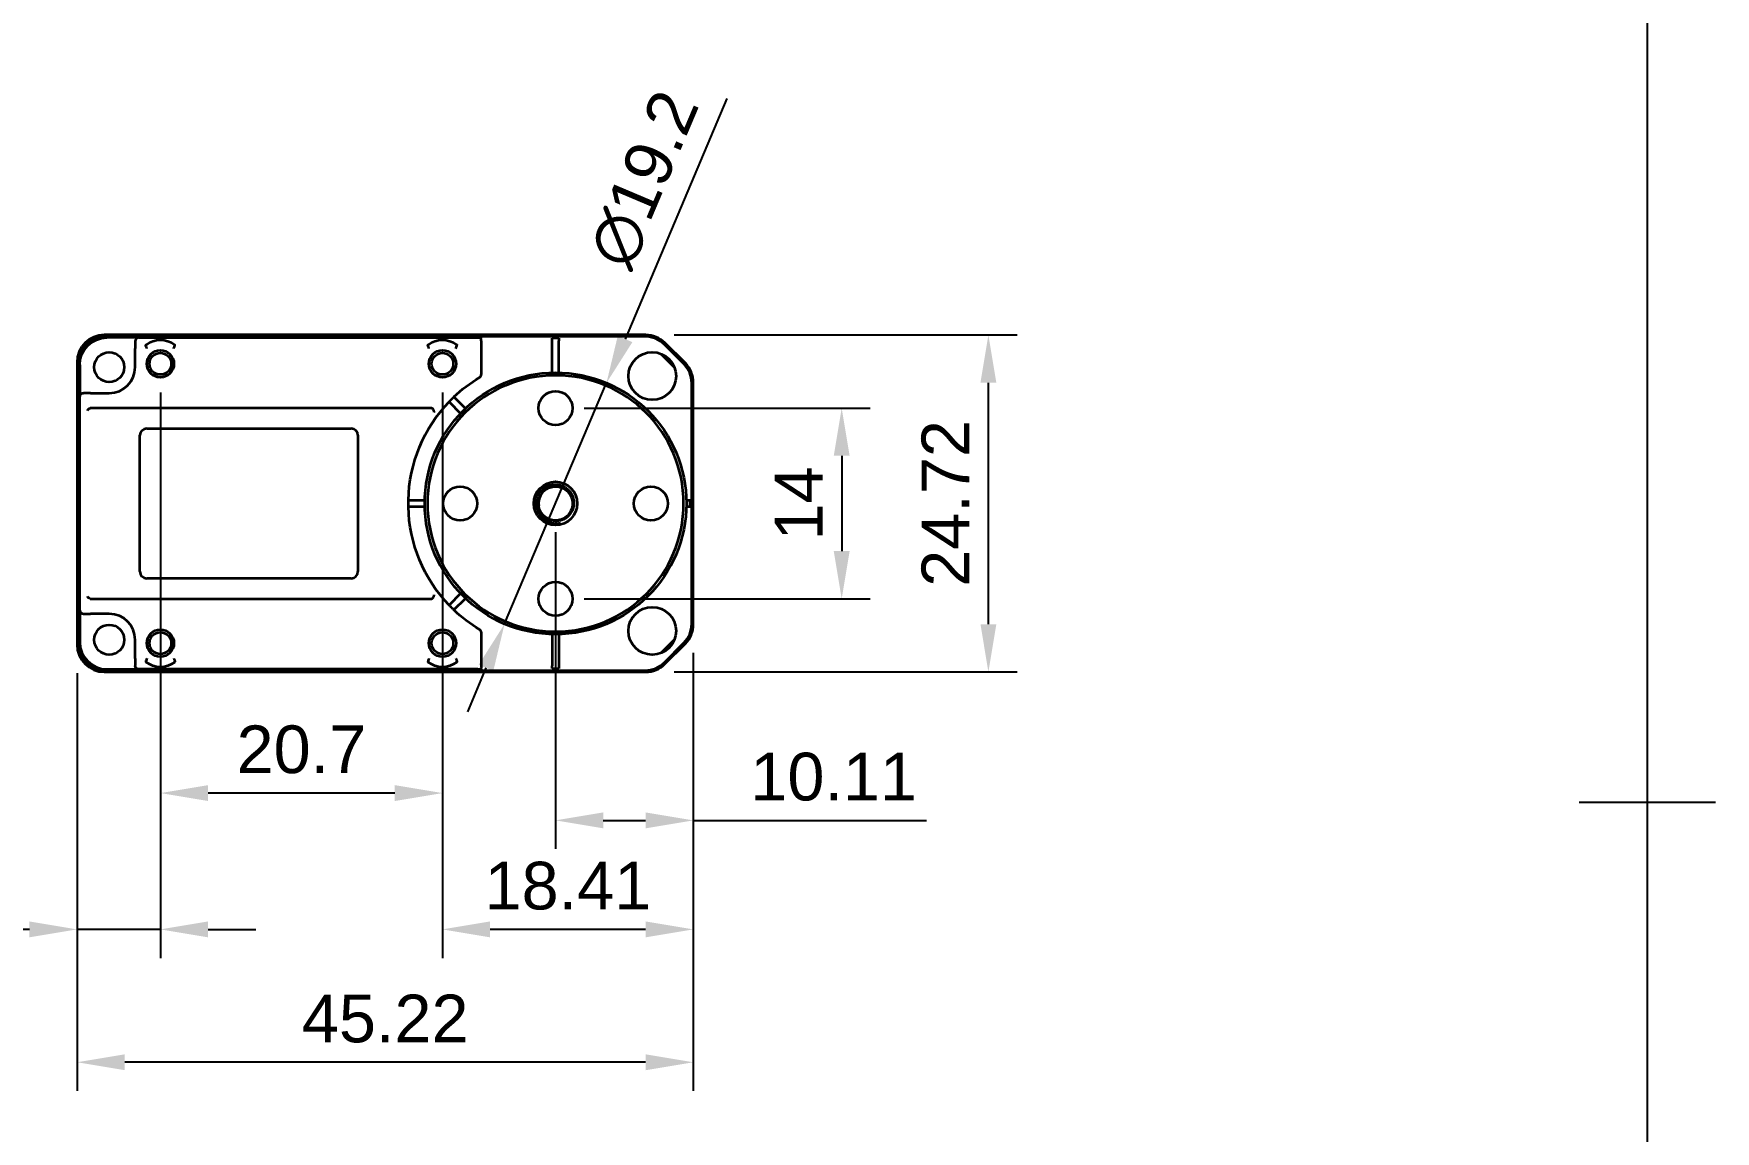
# Model space of a CAD drawing. Header units: millimetres. Extents: x 0 to 210, y 0 to 297.
# Drawn here: x 81.6 to 205, y 124.4 to 204.9 of the extents above; entities that cross this region are included whole.
import ezdxf

# ---------------------------------------------------------------- set-up
doc = ezdxf.new("R2010")
doc.units = ezdxf.units.MM
doc.header["$LTSCALE"] = 0.75
for name, color, linetype, lineweight in [('Border', 7, 'Continuous', 25), ('Dimensions', 7, 'Continuous', 18), ('可见', 7, 'Continuous', 35)]:
    doc.layers.add(name, color=color, linetype=linetype, lineweight=lineweight)
doc.styles.get("Standard").update_dxf_attribs({"font": 'arial.ttf'})
doc.dimstyles.new('ISO-25', dxfattribs={"dimtxt": 3.5, "dimasz": 3.5, "dimexe": 2.1, "dimexo": 2.1, "dimgap": 1.4, "dimtad": 1, "dimzin": 12, "dimdsep": 46, "dimtxsty": 'Standard', "dimcen": 0, "dimclrd": 256, "dimclre": 256, "dimclrt": 256, "dimazin": 3, "dimtp": 0.1, "dimtm": 0.1, "dimtfac": 0.714286, "dimtmove": 0, "dimatfit": 3, "dimfxl": 1, "dimtzin": 12, "dimarcsym": 0})

# ---------------------------------------------------------------- blocks, each defined once
blk = doc.blocks.new('ISO_A4(P)_SHEET')
at = {"layer": 'Border'}
for p, q in [((200, 287), (200, 10)), ((205, 148.5), (195, 148.5))]:
    blk.add_line(p, q, dxfattribs=at)
blk = doc.blocks.new('*D33')
at = {"layer": 'Defpoints', "color": 0, "transparency": 16777216}
for p in [(119.884005, 170.444142), (129.995709, 161.576268), (129.995709, 147.191741)]:
    blk.add_point(p, dxfattribs=at)
at = {"layer": 'Dimensions', "lineweight": -2, "transparency": 16777216}
for p, q in [((119.884005, 168.344142), (119.884005, 145.091741)), ((129.995709, 159.476268), (129.995709, 145.091741)), ((123.384005, 147.191741), (126.495709, 147.191741)), ((129.995709, 147.191741), (147.101302, 147.191741))]:
    blk.add_line(p, q, dxfattribs=at)
at = {"layer": 'Dimensions', "transparency": 16777216}
for points in [[(123.384005, 147.775074), (123.384005, 146.608407), (119.884005, 147.191741)], [(126.495709, 147.775074), (126.495709, 146.608407), (129.995709, 147.191741)]]:
    blk.add_solid(points, dxfattribs=at)
at = {"layer": 'Dimensions', "transparency": 16777216, "insert": (140.298505, 150.378746), "char_height": 3.5, "attachment_point": 5}
blk.add_mtext('10.11', dxfattribs=at)
blk = doc.blocks.new('*D34')
at = {"layer": 'Defpoints', "color": 0, "transparency": 16777216}
for p in [(129.995709, 161.576268), (111.584005, 160.194142), (111.584005, 139.194142)]:
    blk.add_point(p, dxfattribs=at)
at = {"layer": 'Dimensions', "lineweight": -2, "transparency": 16777216}
for p, q in [((129.995709, 159.476268), (129.995709, 137.094142)), ((111.584005, 158.094142), (111.584005, 137.094142)), ((126.495709, 139.194142), (115.084005, 139.194142))]:
    blk.add_line(p, q, dxfattribs=at)
at = {"layer": 'Dimensions', "transparency": 16777216}
for points in [[(115.084005, 139.777475), (115.084005, 138.610808), (111.584005, 139.194142)], [(126.495709, 139.777475), (126.495709, 138.610808), (129.995709, 139.194142)]]:
    blk.add_solid(points, dxfattribs=at)
at = {"layer": 'Dimensions', "transparency": 16777216, "insert": (120.789857, 142.381147), "char_height": 3.5, "attachment_point": 5}
blk.add_mtext('18.41', dxfattribs=at)
blk = doc.blocks.new('*D35')
at = {"layer": 'Defpoints', "color": 0, "transparency": 16777216}
for p in [(90.884005, 180.694142), (111.584005, 180.694142), (90.884005, 149.194142)]:
    blk.add_point(p, dxfattribs=at)
at = {"layer": 'Dimensions', "lineweight": -2, "transparency": 16777216}
for p, q in [((90.884005, 178.594142), (90.884005, 147.094142)), ((111.584005, 178.594142), (111.584005, 147.094142)), ((108.084005, 149.194142), (94.384005, 149.194142))]:
    blk.add_line(p, q, dxfattribs=at)
at = {"layer": 'Dimensions', "transparency": 16777216}
for points in [[(94.384005, 149.777475), (94.384005, 148.610808), (90.884005, 149.194142)], [(108.084005, 149.777475), (108.084005, 148.610808), (111.584005, 149.194142)]]:
    blk.add_solid(points, dxfattribs=at)
at = {"layer": 'Dimensions', "transparency": 16777216, "insert": (101.234005, 152.381147), "char_height": 3.5, "attachment_point": 5}
blk.add_mtext('20.7', dxfattribs=at)
blk = doc.blocks.new('*D36')
at = {"layer": 'Defpoints', "color": 0, "transparency": 16777216}
for p in [(129.995709, 161.576268), (84.772301, 160.082362), (84.772301, 129.444741)]:
    blk.add_point(p, dxfattribs=at)
at = {"layer": 'Dimensions', "lineweight": -2, "transparency": 16777216}
for p, q in [((129.995709, 159.476268), (129.995709, 127.344741)), ((84.772301, 157.982362), (84.772301, 127.344741)), ((126.495709, 129.444741), (88.272301, 129.444741))]:
    blk.add_line(p, q, dxfattribs=at)
at = {"layer": 'Dimensions', "transparency": 16777216}
for points in [[(88.272301, 130.028074), (88.272301, 128.861407), (84.772301, 129.444741)], [(126.495709, 130.028074), (126.495709, 128.861407), (129.995709, 129.444741)]]:
    blk.add_solid(points, dxfattribs=at)
at = {"layer": 'Dimensions', "transparency": 16777216, "insert": (107.384005, 132.631746), "char_height": 3.5, "attachment_point": 5}
blk.add_mtext('45.22', dxfattribs=at)
blk = doc.blocks.new('*D37')
at = {"layer": 'Defpoints', "color": 0, "transparency": 16777216}
for p in [(84.772301, 160.082362), (90.884005, 160.194142), (84.772301, 139.194142)]:
    blk.add_point(p, dxfattribs=at)
at = {"layer": 'Dimensions', "lineweight": -2, "transparency": 16777216}
for p, q in [((84.772301, 157.982362), (84.772301, 137.094142)), ((90.884005, 158.094142), (90.884005, 137.094142)), ((81.272301, 139.194142), (66.537444, 139.194142)), ((90.884005, 139.194142), (84.772301, 139.194142)), ((94.384005, 139.194142), (97.884005, 139.194142))]:
    blk.add_line(p, q, dxfattribs=at)
at = {"layer": 'Dimensions', "transparency": 16777216}
for points in [[(81.272301, 139.777475), (81.272301, 138.610808), (84.772301, 139.194142)], [(94.384005, 139.777475), (94.384005, 138.610808), (90.884005, 139.194142)]]:
    blk.add_solid(points, dxfattribs=at)
at = {"layer": 'Dimensions', "transparency": 16777216, "insert": (72.154872, 142.381147), "char_height": 3.5, "attachment_point": 5}
blk.add_mtext('6.11', dxfattribs=at)
blk = doc.blocks.new('*D38')
at = {"layer": 'Defpoints', "color": 0, "transparency": 16777216}
for p in [(126.501878, 182.805846), (151.651171, 182.805846), (126.501878, 158.082438)]:
    blk.add_point(p, dxfattribs=at)
at = {"layer": 'Dimensions', "lineweight": -2, "transparency": 16777216}
for p, q in [((128.601878, 182.805846), (153.751171, 182.805846)), ((151.651171, 161.582438), (151.651171, 179.305846)), ((128.601878, 158.082438), (153.751171, 158.082438))]:
    blk.add_line(p, q, dxfattribs=at)
at = {"layer": 'Dimensions', "transparency": 16777216}
for points in [[(151.067837, 179.305846), (152.234504, 179.305846), (151.651171, 182.805846)], [(151.067837, 161.582438), (152.234504, 161.582438), (151.651171, 158.082438)]]:
    blk.add_solid(points, dxfattribs=at)
at = {"layer": 'Dimensions', "transparency": 16777216, "insert": (148.494008, 170.444142), "char_height": 3.5, "attachment_point": 5, "rotation": 90}
blk.add_mtext('24.72', dxfattribs=at)
blk = doc.blocks.new('*D41')
at = {"layer": 'Defpoints', "color": 0, "transparency": 16777216}
for p in [(119.884005, 177.444144), (119.884005, 163.44414), (140.884005, 163.44414)]:
    blk.add_point(p, dxfattribs=at)
at = {"layer": 'Dimensions', "lineweight": -2, "transparency": 16777216}
for p, q in [((121.984005, 177.444144), (142.984005, 177.444144)), ((140.884005, 173.944144), (140.884005, 166.94414)), ((121.984005, 163.44414), (142.984005, 163.44414))]:
    blk.add_line(p, q, dxfattribs=at)
at = {"layer": 'Dimensions', "transparency": 16777216}
for points in [[(140.300671, 173.944144), (141.467338, 173.944144), (140.884005, 177.444144)], [(140.300671, 166.94414), (141.467338, 166.94414), (140.884005, 163.44414)]]:
    blk.add_solid(points, dxfattribs=at)
at = {"layer": 'Dimensions', "transparency": 16777216, "insert": (137.726842, 170.444142), "char_height": 3.5, "attachment_point": 5, "rotation": 90}
blk.add_mtext('14', dxfattribs=at)
blk = doc.blocks.new('*D42')
at = {"layer": 'Defpoints', "color": 0, "transparency": 16777216}
for p in [(123.6238, 179.285744), (116.14421, 161.602539)]:
    blk.add_point(p, dxfattribs=at)
at = {"layer": 'Dimensions', "lineweight": -2, "transparency": 16777216}
for p, q in [((132.452667, 200.158902), (124.987267, 182.509245)), ((116.14421, 161.602539), (123.6238, 179.285744)), ((114.780743, 158.379038), (113.417276, 155.155538))]:
    blk.add_line(p, q, dxfattribs=at)
at = {"layer": 'Dimensions', "transparency": 16777216}
for points in [[(124.450017, 182.73649), (125.524517, 182.282001), (123.6238, 179.285744)], [(114.243493, 158.606283), (115.317993, 158.151794), (116.14421, 161.602539)]]:
    blk.add_solid(points, dxfattribs=at)
at = {"layer": 'Dimensions', "transparency": 16777216, "insert": (126.376315, 194.225492), "char_height": 3.5, "attachment_point": 5, "rotation": 67.07274606}
blk.add_mtext('∅19.2', dxfattribs=at)

msp = doc.modelspace()

# ---------------------------------------------------------------- linework, layer by layer
at = {"layer": '可见', "extrusion": (0, 1, 0)}
for p, q in [((126.502, 182.806, -4.7), (86.772, 182.806, -4.7)), ((126.456, 182.694, 8.2), (86.884, 182.694, 8.2)), ((89.279, 182.61, 14.2), (86.968, 182.61, 14.2)), ((89.034, 182.34, 14.2), (89.034, 181.822, 15.45)), ((89.034, 180.444, 15.45), (89.034, 181.822, 15.45)), ((89.282, 182.61, 14.2), (114.192, 182.61, 14.2)), ((114.423, 182.364, 14.2), (114.423, 179.9, 14.2)), ((120.134, 182.564, 14.1), (119.634, 182.564, 14.1)), ((119.634, 180.041, 14.2), (119.634, 182.364, 14.2)), ((120.134, 180.041, 14.2), (120.134, 182.364, 14.2)), ((127.606, 181.43, 14.1), (128.62, 180.416, 14.1)), ((129.298, 180.68, 8.2), (127.87, 182.108, 8.2)), ((129.41, 180.726, -4.7), (127.916, 182.22, -4.7)), ((84.772, 180.806, -4.7), (84.772, 160.082, -4.7)), ((84.884, 160.194, 8.2), (84.884, 180.694, 8.2)), ((84.968, 180.61, 14.2), (84.968, 178.299, 14.2)), ((129.884, 161.622, 8.2), (129.884, 179.266, 8.2)), ((129.996, 161.576, -4.7), (129.996, 179.312, -4.7)), ((84.968, 162.592, 14.2), (84.968, 178.296, 14.2)), ((85.756, 178.544, 15.45), (85.238, 178.544, 14.2)), ((85.756, 178.544, 15.45), (87.134, 178.544, 15.45)), ((112.07, 177.904, 14.2), (112.921, 177.053, 14.2)), ((113.275, 177.407, 14.2), (112.424, 178.258, 14.2)), ((110.725, 177.444, 15.7), (85.798, 177.444, 15.7)), ((89.384, 165.444, 16.8), (89.384, 175.444, 16.8)), ((89.884, 175.944, 16.8), (104.884, 175.944, 16.8)), ((105.384, 175.444, 16.8), (105.384, 165.444, 16.8)), ((109.084, 170.694, 14.2), (110.287, 170.694, 14.2)), ((129.481, 170.694, 14.2), (129.554, 170.694, 14.2)), ((129.754, 170.194, 14.1), (129.754, 170.694, 14.1)), ((110.287, 170.194, 14.2), (109.084, 170.194, 14.2)), ((129.481, 170.194, 14.2), (129.554, 170.194, 14.2)), ((104.884, 164.944, 16.8), (89.884, 164.944, 16.8)), ((85.798, 163.444, 15.7), (110.725, 163.444, 15.7)), ((112.921, 163.835, 14.2), (112.07, 162.984, 14.2)), ((112.424, 162.63, 14.2), (113.275, 163.481, 14.2)), ((84.968, 162.589, 14.2), (84.968, 160.278, 14.2)), ((85.238, 162.344, 14.2), (85.756, 162.344, 15.45)), ((87.134, 162.344, 15.45), (85.756, 162.344, 15.45)), ((89.034, 159.066, 15.45), (89.034, 160.444, 15.45)), ((114.423, 160.989, 14.2), (114.423, 158.524, 14.2)), ((119.634, 160.847, 14.2), (119.634, 158.524, 14.2)), ((120.134, 160.847, 14.2), (120.134, 158.524, 14.2)), ((128.62, 160.472, 14.1), (127.606, 159.458, 14.1)), ((127.87, 158.78, 8.2), (129.298, 160.208, 8.2)), ((127.916, 158.668, -4.7), (129.41, 160.162, -4.7)), ((86.772, 158.082, -4.7), (126.502, 158.082, -4.7)), ((86.884, 158.194, 8.2), (126.456, 158.194, 8.2)), ((86.968, 158.278, 14.2), (89.279, 158.278, 14.2)), ((89.034, 159.066, 15.45), (89.034, 158.548, 14.2)), ((114.192, 158.278, 14.2), (89.282, 158.278, 14.2)), ((119.634, 158.324, 14.1), (120.134, 158.324, 14.1))]:
    msp.add_line(p, q, dxfattribs=at)
at = {"layer": '可见'}
for centre, radius in [((87.134, 180.444, 14.2), 1.1), ((90.884, 180.694, 15.7), 1), ((90.884, 180.694, 15.5), 0.8), ((111.584, 180.694, 15.7), 1), ((111.584, 180.694, 15.5), 0.8), ((126.984, 179.794, 14.2), 1.75), ((119.884, 170.444, 18.7), 9.6), ((119.884, 177.444, 18.9), 1.25), ((112.884, 170.444, 18.9), 1.25), ((119.884, 170.444, 18.9), 1.6), ((126.884, 170.444, 18.9), 1.25), ((119.884, 163.444, 18.9), 1.25), ((126.984, 161.094, 14.2), 1.75), ((87.134, 160.444, 14.2), 1.1), ((90.884, 160.194, 15.7), 1), ((90.884, 160.194, 15.5), 0.8), ((111.584, 160.194, 15.7), 1), ((111.584, 160.194, 15.5), 0.8)]:
    msp.add_circle(centre, radius, dxfattribs=at)
at = {"layer": '可见', "extrusion": (0, 0, -1)}
msp.add_circle((-119.884, 170.444, -18.9), 9.4, dxfattribs=at)
at = {"layer": '可见'}
for centre, radius, start, end in [((126.456, 180.694, 8.2), 2, 44.99981, 90.00019), ((126.502, 180.806, -4.7), 2, 44.99993, 90.00007), ((87.134, 180.444, 15.45), 1.9, 270, 0), ((127.884, 179.266, 8.2), 2, 359.99981, 45.00019), ((127.996, 179.312, -4.7), 2, 359.99993, 45.00007), ((89.884, 175.444, 16.8), 0.5, 90, 180), ((104.884, 175.444, 16.8), 0.5, 0, 90), ((119.884, 170.444, 16.65), 1.25, 140.47015, 188.13237), ((89.884, 165.444, 16.8), 0.5, 180, 270), ((104.884, 165.444, 16.8), 0.5, 270, 0), ((87.134, 160.444, 15.45), 1.9, 0, 90), ((127.884, 161.622, 8.2), 2, 314.99981, 0.00019), ((127.996, 161.576, -4.7), 2, 314.99993, 0.00007), ((126.456, 160.194, 8.2), 2, 269.99981, 315.00019), ((126.502, 160.082, -4.7), 2, 269.99993, 315.00007)]:
    msp.add_arc(centre, radius, start, end, dxfattribs=at)
at = {"layer": '可见', "extrusion": (0, 0, -1)}
for centre, radius, start, end in [((-90.884, 180.694, -15.45), 1.75, 53.06326, 126.93674), ((-111.584, 180.694, -15.45), 1.75, 53.06326, 126.93674), ((-119.884, 170.444, -14.2), 10.803, 46.326, 58.90094), ((-119.884, 170.444, -14.2), 10.803, 1.326, 43.674), ((-119.884, 170.444, -14.2), 10.803, 316.326, 358.674), ((-119.884, 170.444, -14.2), 10.803, 301.09906, 313.674), ((-90.884, 160.194, -15.45), 1.75, 233.06326, 306.93674), ((-111.584, 160.194, -15.45), 1.75, 233.06326, 306.93674)]:
    msp.add_arc(centre, radius, start, end, dxfattribs=at)
at = {"layer": '可见', "extrusion": (-1, 0, 0)}
for centre, start, end in [((-182.364, 13.95, -119.634), 90, 143.1301), ((-158.524, 13.95, -119.634), 36.8699, 90)]:
    msp.add_arc(centre, 0.25, start, end, dxfattribs=at)
at = {"layer": '可见', "extrusion": (1, 0, 0)}
for centre, start, end in [((182.364, 13.95, 120.134), 36.8699, 90), ((158.524, 13.95, 120.134), 90, 143.1301)]:
    msp.add_arc(centre, 0.25, start, end, dxfattribs=at)
at = {"layer": '可见', "extrusion": (0, 1, 0)}
msp.add_arc((-129.554, 13.95, 170.694), 0.25, 90, 143.1301, dxfattribs=at)
at = {"layer": '可见', "extrusion": (0, -1, 0)}
msp.add_arc((129.554, 13.95, -170.194), 0.25, 36.8699, 90, dxfattribs=at)
at = {"layer": '可见'}
for centre, major_axis, ratio, start_param, end_param in [((86.772, 180.806, -4.7), (-1.414, 1.414), 0.9999239, -0.7853601, 0.7853601), ((86.884, 180.694, 8.2), (-1.414, 1.414), 0.9998051, -0.7853007, 0.7853007), ((89.284, 182.34, 14.2), (0, 0.271), 0.9239485, 0.0207932, 1.5707963), ((85.805, 177.243, 15.7), (-0.212, 0.045), 0.9209445, -1.3452367, -0.9860625), ((85.805, 163.645, 15.7), (0.212, 0.045), 0.9209445, 4.1276551, 4.4868293), ((85.238, 162.594, 14.2), (-0.271, 0), 0.9239485, 0.0207932, 1.5707963), ((86.772, 160.083, -4.7), (1.414, 1.414), 0.9999239, 2.3562326, 3.9269527), ((86.884, 160.194, 8.2), (1.414, 1.414), 0.9998051, 2.356292, 3.9268933), ((86.968, 160.278, 14.2), (1.414, 1.414), 0.9998051, 2.3562523, 3.926933)]:
    msp.add_ellipse(centre, major_axis=major_axis, ratio=ratio, start_param=start_param, end_param=end_param, dxfattribs=at)
at = {"layer": '可见', "extrusion": (0, 0, -1)}
for centre, major_axis, ratio, start_param, end_param in [((86.968, 180.61, 14.2), (-1.414, 1.414), 0.9998051, 5.4978452, 7.0685255), ((85.238, 178.294, 14.2), (-0.271, 0), 0.9239485, 0.0207932, 1.5707963), ((89.284, 158.548, 14.2), (0, 0.271), 0.9239485, 3.1623859, 4.712389)]:
    msp.add_ellipse(centre, major_axis=major_axis, ratio=ratio, start_param=start_param, end_param=end_param, dxfattribs=at)
at = {"layer": '可见', "extrusion": (0, 0.999903, 0.013962)}
msp.add_ellipse((114.424, 182.62, 13.524), major_axis=(-0.267, -0.009, 0.67), ratio=0.3466618, start_param=0.140378, end_param=1.019379, dxfattribs=at)
at = {"layer": '可见', "extrusion": (0.928449, 2.33027e-06, 0.371459)}
msp.add_ellipse((114.539, 182.363, 13.91), major_axis=(-0.116, 0.005, 0.29), ratio=0.8620726, start_param=-0.0417786, end_param=0.0125884, dxfattribs=at)
at = {"layer": '可见', "extrusion": (-0.259355, 0.735042, -0.626457)}
msp.add_ellipse((85.722, 177.261, 15.5), major_axis=(0.077, 0.184, 0.185), ratio=0.7350416, start_param=-1.5707963, end_param=-0.3925189, dxfattribs=at)
at = {"layer": '可见', "extrusion": (-0.259355, -0.735042, -0.626457)}
msp.add_ellipse((85.722, 163.627, 15.5), major_axis=(0.077, -0.184, 0.185), ratio=0.7350416, start_param=0.3925189, end_param=1.5707963, dxfattribs=at)
at = {"layer": '可见', "extrusion": (0, 0.999903, -0.013962)}
msp.add_ellipse((114.424, 158.268, 13.524), major_axis=(-0.267, 0.009, 0.67), ratio=0.3466618, start_param=0.1402733, end_param=1.019379, dxfattribs=at)
at = {"layer": '可见', "extrusion": (0.928449, -2.33038e-06, 0.371459)}
msp.add_ellipse((114.539, 158.526, 13.91), major_axis=(-0.116, -0.005, 0.29), ratio=0.8620727, start_param=-0.0125884, end_param=0.0417786, dxfattribs=at)
at = {"layer": '可见', "extrusion": (-0.007212, 0.999974, 2.84099e-10)}
msp.add_open_spline([(89.282, 182.61, 14.2), (89.281, 182.61, 14.2), (89.28, 182.61, 14.2), (89.279, 182.61, 14.2)], degree=3, dxfattribs=at)
at = {"layer": '可见', "extrusion": (1.05534e-11, -0.923948, -0.382517)}
msp.add_open_spline([(89.832, 182.093, 15.45), (89.832, 182.093, 15.45), (89.832, 182.093, 15.451), (89.824, 182.087, 15.465), (89.817, 182.079, 15.483), (89.811, 182.067, 15.511), (89.81, 182.061, 15.527), (89.812, 182.055, 15.542), (89.812, 182.054, 15.544), (89.812, 182.053, 15.546)], degree=3, knots=[0.108056003, 0.108056003, 0.108056003, 0.108056003, 0.108193259, 0.108193259, 0.113301259, 0.113301259, 0.117634812, 0.117634812, 0.118152623, 0.118152623, 0.118152623, 0.118152623], dxfattribs=at)
at = {"layer": '可见'}
for points, knots in [([(89.895, 181.822, 15.7), (89.895, 181.823, 15.7), (89.895, 181.824, 15.7), (89.888, 181.843, 15.7), (89.881, 181.861, 15.698), (89.868, 181.896, 15.69), (89.862, 181.913, 15.684), (89.846, 181.958, 15.662), (89.836, 181.985, 15.643), (89.822, 182.026, 15.598), (89.816, 182.042, 15.573), (89.812, 182.053, 15.546)], [-0.000242449, -0.000242449, -0.000242449, -0.000242449, 0, 0, 0.005779865, 0.005779865, 0.011518057, 0.011518057, 0.021610623, 0.021610623, 0.030532516, 0.030532516, 0.030532516, 0.030532516]), ([(91.873, 181.822, 15.7), (91.873, 181.823, 15.7), (91.873, 181.824, 15.7), (91.88, 181.843, 15.7), (91.887, 181.861, 15.698), (91.9, 181.896, 15.69), (91.906, 181.913, 15.684), (91.922, 181.958, 15.662), (91.932, 181.985, 15.643), (91.946, 182.026, 15.598), (91.952, 182.042, 15.573), (91.956, 182.053, 15.546)], [-0.081107422, -0.081107422, -0.081107422, -0.081107422, -0.080864974, -0.080864974, -0.075085109, -0.075085109, -0.069346917, -0.069346917, -0.059254351, -0.059254351, -0.050332458, -0.050332458, -0.050332458, -0.050332458]), ([(110.595, 181.822, 15.7), (110.595, 181.823, 15.7), (110.595, 181.824, 15.7), (110.588, 181.843, 15.7), (110.581, 181.861, 15.698), (110.568, 181.896, 15.69), (110.562, 181.913, 15.684), (110.546, 181.958, 15.662), (110.536, 181.985, 15.643), (110.522, 182.026, 15.598), (110.516, 182.042, 15.573), (110.512, 182.053, 15.546)], [-0.000242449, -0.000242449, -0.000242449, -0.000242449, 0, 0, 0.005779865, 0.005779865, 0.011518057, 0.011518057, 0.021610623, 0.021610623, 0.030532516, 0.030532516, 0.030532516, 0.030532516]), ([(112.573, 181.822, 15.7), (112.573, 181.823, 15.7), (112.573, 181.824, 15.7), (112.58, 181.843, 15.7), (112.587, 181.861, 15.698), (112.6, 181.896, 15.69), (112.606, 181.913, 15.684), (112.622, 181.958, 15.662), (112.632, 181.985, 15.643), (112.646, 182.026, 15.598), (112.652, 182.042, 15.573), (112.656, 182.053, 15.546)], [-0.081107422, -0.081107422, -0.081107422, -0.081107422, -0.080864974, -0.080864974, -0.075085109, -0.075085109, -0.069346917, -0.069346917, -0.059254351, -0.059254351, -0.050332458, -0.050332458, -0.050332458, -0.050332458]), ([(114.423, 182.378, 14.2), (114.423, 182.379, 14.2), (114.423, 182.379, 14.2), (114.423, 182.409, 14.198), (114.421, 182.443, 14.189), (114.416, 182.497, 14.164), (114.413, 182.524, 14.145), (114.415, 182.567, 14.099), (114.42, 182.584, 14.072), (114.443, 182.607, 14.016), (114.461, 182.613, 13.984), (114.482, 182.614, 13.954), (114.482, 182.614, 13.953), (114.482, 182.614, 13.953)], [-0.171855618, -0.171855618, -0.171855618, -0.171855618, -0.171734915, -0.171734915, -0.162862056, -0.162862056, -0.153839837, -0.153839837, -0.144817618, -0.144817618, -0.134430388, -0.134430388, -0.134427464, -0.134427464, -0.134427464, -0.134427464]), ([(110.857, 177.401, 15.7), (110.838, 177.415, 15.7), (110.817, 177.426, 15.7), (110.773, 177.44, 15.7), (110.749, 177.444, 15.7), (110.725, 177.444, 15.7)], [-0.014106488, -0.014106488, -0.014106488, -0.014106488, -0.007125949, -0.007125949, -0.000001, -0.000001, -0.000001, -0.000001]), ([(110.967, 177.148, 15.515), (110.968, 177.148, 15.515), (110.968, 177.149, 15.516), (110.971, 177.161, 15.534), (110.974, 177.181, 15.561), (110.968, 177.232, 15.613), (110.961, 177.258, 15.636), (110.94, 177.306, 15.668), (110.927, 177.327, 15.68), (110.896, 177.367, 15.696), (110.877, 177.386, 15.7), (110.857, 177.401, 15.7)], [-0.038456131, -0.038456131, -0.038456131, -0.038456131, -0.038011305, -0.038011305, -0.026198561, -0.026198561, -0.016016977, -0.016016977, -0.007792581, -0.007792581, -0.000001, -0.000001, -0.000001, -0.000001]), ([(120.249, 168.989, 16.9), (120.164, 168.97, 16.898), (120.078, 168.958, 16.896), (119.903, 168.949, 16.893), (119.813, 168.953, 16.891), (119.553, 168.986, 16.885), (119.386, 169.038, 16.882), (119.146, 169.163, 16.876), (119.064, 169.216, 16.874), (118.914, 169.337, 16.869), (118.845, 169.403, 16.868), (118.723, 169.548, 16.863), (118.669, 169.626, 16.861), (118.534, 169.87, 16.855), (118.476, 170.047, 16.852), (118.44, 170.326, 16.845), (118.438, 170.421, 16.843), (118.451, 170.61, 16.839), (118.467, 170.702, 16.837), (118.516, 170.881, 16.833), (118.549, 170.967, 16.831), (118.67, 171.212, 16.825), (118.781, 171.358, 16.821), (118.985, 171.541, 16.815), (119.061, 171.596, 16.813), (119.22, 171.69, 16.809), (119.303, 171.729, 16.807), (119.475, 171.789, 16.803), (119.563, 171.81, 16.801), (119.827, 171.849, 16.795), (120.006, 171.841, 16.791), (120.268, 171.778, 16.785), (120.354, 171.747, 16.783), (120.517, 171.672, 16.778), (120.594, 171.627, 16.777), (120.812, 171.468, 16.77), (120.936, 171.334, 16.766), (121.125, 171.025, 16.758), (121.186, 170.855, 16.754), (121.226, 170.591, 16.748), (121.231, 170.504, 16.746), (121.22, 170.241, 16.739), (121.177, 170.069, 16.735), (121.029, 169.75, 16.727), (120.923, 169.607, 16.723), (120.73, 169.431, 16.717), (120.661, 169.38, 16.715), (120.442, 169.249, 16.709), (120.281, 169.19, 16.704), (119.942, 169.138, 16.696), (119.769, 169.146, 16.692), (119.521, 169.208, 16.686), (119.442, 169.236, 16.684), (119.218, 169.342, 16.678), (119.083, 169.44, 16.674), (118.881, 169.66, 16.666), (118.807, 169.771, 16.663), (118.697, 170.011, 16.656), (118.662, 170.137, 16.653), (118.647, 170.267, 16.65)], [0.000001, 0.000001, 0.000001, 0.000001, 0.0260119, 0.0260119, 0.0527561, 0.0527561, 0.1047324, 0.1047324, 0.1338839, 0.1338839, 0.1623936, 0.1623936, 0.1906289, 0.1906289, 0.2460425, 0.2460425, 0.2745661, 0.2745661, 0.3024522, 0.3024522, 0.330084, 0.330084, 0.3843019, 0.3843019, 0.4121939, 0.4121939, 0.4394562, 0.4394562, 0.4664871, 0.4664871, 0.5195088, 0.5195088, 0.5467696, 0.5467696, 0.5731854, 0.5731854, 0.6273492, 0.6273492, 0.6815481, 0.6815481, 0.7076534, 0.7076534, 0.7605967, 0.7605967, 0.8139804, 0.8139804, 0.8397607, 0.8397607, 0.8913761, 0.8913761, 0.9438167, 0.9438167, 0.9692244, 0.9692244, 1.01948, 1.01948, 1.0602229, 1.0602229, 1.1000805, 1.1000805, 1.1000805, 1.1000805]), ([(118.92, 171.24, 16.65), (119.001, 171.339, 16.645), (119.098, 171.424, 16.64), (119.313, 171.563, 16.631), (119.43, 171.616, 16.626), (119.631, 171.671, 16.618), (119.71, 171.685, 16.615), (119.871, 171.697, 16.609), (119.952, 171.695, 16.605), (120.112, 171.676, 16.599), (120.191, 171.659, 16.596), (120.422, 171.584, 16.587), (120.565, 171.505, 16.581), (120.75, 171.349, 16.572), (120.807, 171.291, 16.568), (120.908, 171.165, 16.562), (120.953, 171.098, 16.559), (121.028, 170.955, 16.553), (121.058, 170.881, 16.55), (121.128, 170.648, 16.541), (121.144, 170.485, 16.534), (121.12, 170.244, 16.525), (121.105, 170.164, 16.522), (121.059, 170.009, 16.516), (121.028, 169.935, 16.513), (120.954, 169.792, 16.507), (120.909, 169.725, 16.504), (120.757, 169.535, 16.495), (120.632, 169.43, 16.488), (120.42, 169.312, 16.479), (120.345, 169.28, 16.476), (120.192, 169.23, 16.47), (120.113, 169.213, 16.467), (119.953, 169.193, 16.461), (119.873, 169.192, 16.458), (119.63, 169.209, 16.448), (119.472, 169.253, 16.442), (119.255, 169.361, 16.433), (119.186, 169.404, 16.43), (119.058, 169.503, 16.424), (118.999, 169.558, 16.421), (118.893, 169.678, 16.414), (118.846, 169.744, 16.411), (118.735, 169.932, 16.403), (118.686, 170.062, 16.398), (118.654, 170.221, 16.392), (118.65, 170.244, 16.391), (118.647, 170.267, 16.39)], [-1.54745628, -1.54745628, -1.54745628, -1.54745628, -1.50898192, -1.50898192, -1.47069189, -1.47069189, -1.44642009, -1.44642009, -1.42224901, -1.42224901, -1.39805983, -1.39805983, -1.34947548, -1.34947548, -1.32519805, -1.32519805, -1.30103623, -1.30103623, -1.27685124, -1.27685124, -1.22821786, -1.22821786, -1.20393398, -1.20393398, -1.17978306, -1.17978306, -1.1556027, -1.1556027, -1.10691726, -1.10691726, -1.08262607, -1.08262607, -1.05848783, -1.05848783, -1.03431239, -1.03431239, -0.9855732, -0.9855732, -0.96127386, -0.96127386, -0.9371501, -0.9371501, -0.91297971, -0.91297971, -0.87150371, -0.87150371, -0.86444418, -0.86444418, -0.86444418, -0.86444418]), ([(118.92, 171.24, 16.65), (118.861, 171.179, 16.657), (118.808, 171.112, 16.664), (118.715, 170.966, 16.677), (118.676, 170.886, 16.684), (118.624, 170.75, 16.695), (118.608, 170.695, 16.7), (118.545, 170.423, 16.721), (118.56, 170.239, 16.734), (118.596, 170.034, 16.75), (118.618, 169.951, 16.756), (118.68, 169.788, 16.769), (118.72, 169.707, 16.775), (118.83, 169.53, 16.79), (118.943, 169.377, 16.804), (119.207, 169.186, 16.826), (119.286, 169.14, 16.832), (119.503, 169.038, 16.849), (119.646, 168.997, 16.859), (119.871, 168.968, 16.874), (119.948, 168.964, 16.879), (120.1, 168.968, 16.89), (120.175, 168.976, 16.895), (120.249, 168.989, 16.9)], [0.00000555, 0.00000555, 0.00000555, 0.00000555, 0.02554374, 0.02554374, 0.05221862, 0.05221862, 0.06962171, 0.06962171, 0.13628906, 0.13628906, 0.18232207, 0.18232207, 0.2307436, 0.2307436, 0.29519171, 0.29519171, 0.32023919, 0.32023919, 0.36149562, 0.36149562, 0.38285344, 0.38285344, 0.40371615, 0.40371615, 0.40371615, 0.40371615]), ([(110.725, 163.444, 15.7), (110.749, 163.444, 15.7), (110.773, 163.448, 15.7), (110.817, 163.462, 15.7), (110.838, 163.473, 15.7), (110.857, 163.487, 15.7)], [-0.014088586, -0.014088586, -0.014088586, -0.014088586, -0.006972665, -0.006972665, -0.000001, -0.000001, -0.000001, -0.000001]), ([(110.857, 163.487, 15.7), (110.867, 163.495, 15.7), (110.877, 163.504, 15.699), (110.887, 163.513, 15.697), (110.89, 163.516, 15.696), (110.893, 163.52, 15.695), (110.896, 163.523, 15.694), (110.902, 163.53, 15.692), (110.908, 163.537, 15.69), (110.914, 163.545, 15.687), (110.923, 163.556, 15.682), (110.931, 163.568, 15.676), (110.938, 163.581, 15.669), (110.945, 163.593, 15.661), (110.951, 163.606, 15.652), (110.956, 163.62, 15.642), (110.961, 163.634, 15.632), (110.965, 163.648, 15.62), (110.968, 163.662, 15.607), (110.971, 163.676, 15.594), (110.972, 163.689, 15.579), (110.972, 163.703, 15.564), (110.972, 163.716, 15.548), (110.97, 163.728, 15.532), (110.967, 163.74, 15.515)], [0, 0, 0, 0, 0.1428571, 0.1428571, 0.1428571, 0.1886732, 0.1886732, 0.1886732, 0.2857143, 0.2857143, 0.2857143, 0.4285714, 0.4285714, 0.4285714, 0.5714286, 0.5714286, 0.5714286, 0.7142857, 0.7142857, 0.7142857, 0.8571429, 0.8571429, 0.8571429, 1, 1, 1, 1]), ([(89.895, 159.066, 15.7), (89.895, 159.065, 15.7), (89.895, 159.064, 15.7), (89.888, 159.046, 15.7), (89.881, 159.028, 15.698), (89.868, 158.992, 15.69), (89.862, 158.975, 15.684), (89.846, 158.93, 15.662), (89.836, 158.904, 15.643), (89.822, 158.862, 15.598), (89.816, 158.846, 15.573), (89.812, 158.835, 15.546)], [-0.081107422, -0.081107422, -0.081107422, -0.081107422, -0.080864974, -0.080864974, -0.075085109, -0.075085109, -0.069346917, -0.069346917, -0.059254351, -0.059254351, -0.050332458, -0.050332458, -0.050332458, -0.050332458]), ([(91.873, 159.066, 15.7), (91.873, 159.065, 15.7), (91.873, 159.064, 15.7), (91.88, 159.046, 15.7), (91.887, 159.028, 15.698), (91.9, 158.992, 15.69), (91.906, 158.975, 15.684), (91.922, 158.93, 15.662), (91.932, 158.904, 15.643), (91.946, 158.862, 15.598), (91.952, 158.846, 15.573), (91.956, 158.835, 15.546)], [-0.000242449, -0.000242449, -0.000242449, -0.000242449, 0, 0, 0.005779865, 0.005779865, 0.011518057, 0.011518057, 0.021610623, 0.021610623, 0.030532516, 0.030532516, 0.030532516, 0.030532516]), ([(110.595, 159.066, 15.7), (110.595, 159.065, 15.7), (110.595, 159.064, 15.7), (110.588, 159.046, 15.7), (110.581, 159.028, 15.698), (110.568, 158.992, 15.69), (110.562, 158.975, 15.684), (110.546, 158.93, 15.662), (110.536, 158.904, 15.643), (110.522, 158.862, 15.598), (110.516, 158.846, 15.573), (110.512, 158.835, 15.546)], [-0.081107422, -0.081107422, -0.081107422, -0.081107422, -0.080864974, -0.080864974, -0.075085109, -0.075085109, -0.069346917, -0.069346917, -0.059254351, -0.059254351, -0.050332458, -0.050332458, -0.050332458, -0.050332458]), ([(112.573, 159.066, 15.7), (112.573, 159.065, 15.7), (112.573, 159.064, 15.7), (112.58, 159.046, 15.7), (112.587, 159.028, 15.698), (112.6, 158.992, 15.69), (112.606, 158.975, 15.684), (112.622, 158.93, 15.662), (112.632, 158.904, 15.643), (112.646, 158.862, 15.598), (112.652, 158.846, 15.573), (112.656, 158.835, 15.546)], [-0.000242449, -0.000242449, -0.000242449, -0.000242449, 0, 0, 0.005779865, 0.005779865, 0.011518057, 0.011518057, 0.021610623, 0.021610623, 0.030532516, 0.030532516, 0.030532516, 0.030532516]), ([(114.423, 158.51, 14.2), (114.423, 158.505, 14.199), (114.423, 158.5, 14.199), (114.423, 158.466, 14.195), (114.42, 158.433, 14.184), (114.415, 158.382, 14.157), (114.413, 158.358, 14.139), (114.415, 158.319, 14.095), (114.421, 158.303, 14.07), (114.442, 158.282, 14.018), (114.459, 158.276, 13.988), (114.479, 158.275, 13.958), (114.481, 158.275, 13.956), (114.482, 158.274, 13.953)], [0.117815449, 0.117815449, 0.117815449, 0.117815449, 0.119230188, 0.119230188, 0.128061803, 0.128061803, 0.136439711, 0.136439711, 0.144817618, 0.144817618, 0.154453568, 0.154453568, 0.155154175, 0.155154175, 0.155154175, 0.155154175])]:
    msp.add_open_spline(points, degree=3, knots=knots, dxfattribs=at)
at = {"layer": '可见', "extrusion": (4.20143e-11, 0.923948, 0.382517)}
msp.add_open_spline([(91.956, 182.053, 15.546), (91.956, 182.054, 15.544), (91.956, 182.055, 15.542), (91.958, 182.061, 15.527), (91.957, 182.067, 15.511), (91.951, 182.079, 15.483), (91.944, 182.087, 15.465), (91.936, 182.093, 15.451), (91.936, 182.093, 15.45), (91.936, 182.093, 15.45)], degree=3, knots=[0.334503939, 0.334503939, 0.334503939, 0.334503939, 0.335021751, 0.335021751, 0.339355303, 0.339355303, 0.344463304, 0.344463304, 0.344600559, 0.344600559, 0.344600559, 0.344600559], dxfattribs=at)
at = {"layer": '可见', "extrusion": (-1.61693e-11, -0.923948, -0.382517)}
msp.add_open_spline([(110.532, 182.093, 15.45), (110.532, 182.093, 15.45), (110.532, 182.093, 15.451), (110.524, 182.087, 15.465), (110.517, 182.079, 15.483), (110.511, 182.067, 15.511), (110.51, 182.061, 15.527), (110.512, 182.055, 15.542), (110.512, 182.054, 15.544), (110.512, 182.053, 15.546)], degree=3, knots=[0.108056003, 0.108056003, 0.108056003, 0.108056003, 0.108193259, 0.108193259, 0.113301259, 0.113301259, 0.117634812, 0.117634812, 0.118152623, 0.118152623, 0.118152623, 0.118152623], dxfattribs=at)
at = {"layer": '可见', "extrusion": (-1.56465e-11, 0.923948, 0.382517)}
msp.add_open_spline([(112.656, 182.053, 15.546), (112.656, 182.054, 15.544), (112.656, 182.055, 15.542), (112.658, 182.061, 15.527), (112.657, 182.067, 15.511), (112.651, 182.079, 15.483), (112.644, 182.087, 15.465), (112.636, 182.093, 15.451), (112.636, 182.093, 15.45), (112.636, 182.093, 15.45)], degree=3, knots=[0.334503939, 0.334503939, 0.334503939, 0.334503939, 0.335021751, 0.335021751, 0.339355303, 0.339355303, 0.344463304, 0.344463304, 0.344600559, 0.344600559, 0.344600559, 0.344600559], dxfattribs=at)
at = {"layer": '可见', "extrusion": (-2.00011e-10, 1.15897e-10, -1)}
msp.add_open_spline([(114.304, 179.695, 14.2), (114.322, 179.706, 14.2), (114.339, 179.719, 14.2), (114.368, 179.749, 14.2), (114.381, 179.766, 14.2), (114.402, 179.802, 14.2), (114.41, 179.821, 14.2), (114.42, 179.86, 14.2), (114.423, 179.88, 14.2), (114.423, 179.9, 14.2)], degree=3, knots=[-0.024791345, -0.024791345, -0.024791345, -0.024791345, -0.018483535, -0.018483535, -0.012077519, -0.012077519, -0.005941291, -0.005941291, -0.000001, -0.000001, -0.000001, -0.000001], dxfattribs=at)
at = {"layer": '可见', "extrusion": (0.999964, -0.008492, -5.82653e-08)}
msp.add_open_spline([(84.968, 178.299, 14.2), (84.968, 178.298, 14.2), (84.968, 178.297, 14.2), (84.968, 178.296, 14.2)], degree=3, dxfattribs=at)
at = {"layer": '可见', "extrusion": (-0.707107, 0.707107, -2.93207e-11)}
msp.add_rational_spline([(112.07, 177.904, 14.2), (112.247, 178.081, 14.178), (112.424, 178.258, 14.2)], [1.04235221866, 1.04263142387, 1.04235221866], degree=2, dxfattribs=at)
at = {"layer": '可见', "extrusion": (1, 0, 0)}
msp.add_rational_spline([(109.084, 170.194, 14.2), (109.084, 170.444, 14.178), (109.084, 170.694, 14.2)], [1.04235233088, 1.04263153613, 1.04235233088], degree=2, dxfattribs=at)
at = {"layer": '可见', "extrusion": (0.707107, 0.707107, 0)}
msp.add_rational_spline([(112.424, 162.63, 14.2), (112.247, 162.807, 14.178), (112.07, 162.984, 14.2)], [1.04235221866, 1.04263142387, 1.04235221866], degree=2, dxfattribs=at)
at = {"layer": '可见', "extrusion": (0.999964, 0.008476, -7.7167e-12)}
msp.add_open_spline([(84.968, 162.592, 14.2), (84.968, 162.591, 14.2), (84.968, 162.59, 14.2), (84.968, 162.589, 14.2)], degree=3, dxfattribs=at)
at = {"layer": '可见', "extrusion": (-2.00022e-10, -1.15905e-10, -1)}
msp.add_open_spline([(114.423, 160.989, 14.2), (114.423, 161.009, 14.2), (114.42, 161.028, 14.2), (114.41, 161.067, 14.2), (114.402, 161.086, 14.2), (114.381, 161.123, 14.2), (114.368, 161.14, 14.2), (114.339, 161.17, 14.2), (114.322, 161.183, 14.2), (114.304, 161.194, 14.2)], degree=3, knots=[-0.024807825, -0.024807825, -0.024807825, -0.024807825, -0.018862746, -0.018862746, -0.012721567, -0.012721567, -0.006312149, -0.006312149, -0.000001, -0.000001, -0.000001, -0.000001], dxfattribs=at)
at = {"layer": '可见', "extrusion": (0.007218, 0.999974, 8.97994e-11)}
msp.add_open_spline([(89.279, 158.278, 14.2), (89.28, 158.278, 14.2), (89.281, 158.278, 14.2), (89.282, 158.278, 14.2)], degree=3, dxfattribs=at)
at = {"layer": '可见', "extrusion": (-4.20143e-11, -0.923948, 0.382517)}
msp.add_open_spline([(89.812, 158.835, 15.546), (89.812, 158.834, 15.544), (89.812, 158.834, 15.542), (89.81, 158.827, 15.527), (89.811, 158.821, 15.511), (89.817, 158.809, 15.483), (89.824, 158.802, 15.465), (89.832, 158.796, 15.451), (89.832, 158.796, 15.45), (89.832, 158.795, 15.45)], degree=3, knots=[0.334503939, 0.334503939, 0.334503939, 0.334503939, 0.335021751, 0.335021751, 0.339355303, 0.339355303, 0.344463304, 0.344463304, 0.344600559, 0.344600559, 0.344600559, 0.344600559], dxfattribs=at)
at = {"layer": '可见', "extrusion": (-1.05534e-11, 0.923948, -0.382517)}
msp.add_open_spline([(91.936, 158.795, 15.45), (91.936, 158.796, 15.45), (91.936, 158.796, 15.451), (91.944, 158.802, 15.465), (91.951, 158.809, 15.483), (91.957, 158.821, 15.511), (91.958, 158.827, 15.527), (91.956, 158.834, 15.542), (91.956, 158.834, 15.544), (91.956, 158.835, 15.546)], degree=3, knots=[0.108056003, 0.108056003, 0.108056003, 0.108056003, 0.108193259, 0.108193259, 0.113301259, 0.113301259, 0.117634812, 0.117634812, 0.118152623, 0.118152623, 0.118152623, 0.118152623], dxfattribs=at)
at = {"layer": '可见', "extrusion": (2.35294e-11, -0.923948, 0.382517)}
msp.add_open_spline([(110.512, 158.835, 15.546), (110.512, 158.834, 15.544), (110.512, 158.834, 15.542), (110.51, 158.827, 15.527), (110.511, 158.821, 15.511), (110.517, 158.809, 15.483), (110.524, 158.802, 15.465), (110.532, 158.796, 15.451), (110.532, 158.796, 15.45), (110.532, 158.795, 15.45)], degree=3, knots=[0.334503939, 0.334503939, 0.334503939, 0.334503939, 0.335021751, 0.335021751, 0.339355303, 0.339355303, 0.344463304, 0.344463304, 0.344600559, 0.344600559, 0.344600559, 0.344600559], dxfattribs=at)
at = {"layer": '可见', "extrusion": (-2.0475e-12, 0.923948, -0.382517)}
msp.add_open_spline([(112.636, 158.795, 15.45), (112.636, 158.796, 15.45), (112.636, 158.796, 15.451), (112.644, 158.802, 15.465), (112.651, 158.809, 15.483), (112.657, 158.821, 15.511), (112.658, 158.827, 15.527), (112.656, 158.834, 15.542), (112.656, 158.834, 15.544), (112.656, 158.835, 15.546)], degree=3, knots=[0.108056003, 0.108056003, 0.108056003, 0.108056003, 0.108193259, 0.108193259, 0.113301259, 0.113301259, 0.117634812, 0.117634812, 0.118152623, 0.118152623, 0.118152623, 0.118152623], dxfattribs=at)

# ---------------------------------------------------------------- block references
at = {"layer": 'Border'}
msp.add_blockref('ISO_A4(P)_SHEET', (0, 0), dxfattribs=at)

# ---------------------------------------------------------------- dimensions: what is measured, and where the dimension line sits
at = {"layer": 'Dimensions'}
dim = msp.add_diameter_dim_2p(p1=(116.144, 161.603), p2=(123.624, 179.286), dimstyle='ISO-25', override={"dimlfac": 1, "dimclrd": 256, "dimclre": 256}, dxfattribs=at)
dim.commit()
dim.dimension.update_dxf_attribs({"geometry": '*D42', "text_midpoint": (126.376, 194.225)})
dim = msp.add_linear_dim(base=(151.651, 182.806), p1=(126.502, 158.082), p2=(126.502, 182.806), angle=90, dimstyle='ISO-25', override={"dimlfac": 1}, dxfattribs=at)
dim.commit()
dim.dimension.update_dxf_attribs({"geometry": '*D38', "text_midpoint": (151.651, 170.444), "dimtype": 160})
for p1, p2, distance, picture, middle in [((111.584, 180.694), (90.884, 180.694), 31.5, '*D35', (101.234, 152.381)), ((119.884, 177.444), (119.884, 163.444), 21, '*D41', (137.727, 170.444))]:
    dim = msp.add_aligned_dim(p1=p1, p2=p2, distance=distance, dimstyle='ISO-25', override={"dimlfac": 1, "dimclrd": 256, "dimclre": 256}, dxfattribs=at)
    dim.commit()
    dim.dimension.update_dxf_attribs({"geometry": picture, "text_midpoint": middle})
for base, p1, p2, picture, middle in [((129.996, 147.192), (119.884, 170.444), (129.996, 161.576), '*D33', (140.299, 150.379)), ((84.772, 129.445), (129.996, 161.576), (84.772, 160.082), '*D36', (107.384, 132.632))]:
    dim = msp.add_linear_dim(base=base, p1=p1, p2=p2, angle=180, dimstyle='ISO-25', override={"dimlfac": 1, "dimclrd": 256, "dimclre": 256}, dxfattribs=at)
    dim.commit()
    dim.dimension.update_dxf_attribs({"geometry": picture, "text_midpoint": middle})
for base, p1, p2, picture, middle in [((111.584, 139.194), (129.996, 161.576), (111.584, 160.194), '*D34', (120.79, 142.381)), ((84.772, 139.194), (90.884, 160.194), (84.772, 160.082), '*D37', (72.155, 142.381))]:
    dim = msp.add_linear_dim(base=base, p1=p1, p2=p2, dimstyle='ISO-25', override={"dimlfac": 1, "dimclrd": 256, "dimclre": 256}, dxfattribs=at)
    dim.commit()
    dim.dimension.update_dxf_attribs({"geometry": picture, "text_midpoint": middle})

doc.saveas('drawing.dxf')
